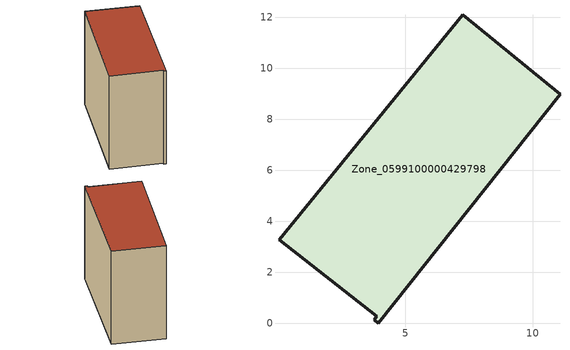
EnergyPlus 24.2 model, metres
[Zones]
Zone_0599100000429798
 floor ground (C_G): 3.77,0.14 3.88,0.27 0.04,3.28 7.25,12.1 11.07,8.98 3.95,0 z0
 wall outside (C_F): 3.95,0 11.07,8.98 7.25,12.1 0.04,3.28 3.88,0.27 3.77,0.14 3.95,0 z0:9.51
 roof outside (C_R): 3.88,0.27 3.77,0.14 3.95,0 11.07,8.98 7.25,12.1 0.04,3.28 z9.51
[BUILDING]
Pand.0599100000429798: North Axis=0; Terrain=City; Loads Convergence Tolerance Value=0.04; Temperature Convergence Tolerance Value=0.4; Solar Distribution=FullExterior; Maximum Number of Warmup Days=25; Minimum Number of Warmup Days=1
[Site:Location]
Rotterdam.The.Hague.AP_ZH_NLD Design_Conditions: Latitude=51.96; Longitude=4.45; Time Zone=1; Elevation=-4.5
[SITE:GROUNDTEMPERATURE:BUILDINGSURFACE]
18, 18, 18, 18, 18, 18, 18, 18, 18, 18, 18, 18
[MATERIAL] Thermal Absorptance=0.9; Solar Absorptance=0.7; Visible Absorptance=0.7
Name | Roughness | Thickness | Conductivity | Density | Specific Heat
G.TI.2006-2014 | MediumSmooth | 0.15 | 0.06 | 540 | 1210
F.TI.2006-2014 | Rough | 0.3 | 0.12 | 1920 | 840
R.TI.2006-2014 | MediumRough | 0.2 | 0.08 | 1500 | 1000
[CONSTRUCTION]
C_G: G.TI.2006-2014
C_F: F.TI.2006-2014
C_R: R.TI.2006-2014
[ZONE]
Zone_0599100000429798: Type=1; Multiplier=1; Ceiling Height=Autocalculate; Volume=Autocalculate; Floor Area=autocalculate; Part of Total Floor Area=Yes
[ZONEINFILTRATION:DESIGNFLOWRATE]
Infil_Zone_0599100000429798: Zone or ZoneList or Space or SpaceList=Zone_0599100000429798; Schedule=AlwaysOn; Design Flow Rate Calculation Method=Flow/Area; Flow Rate per Floor Area=0.0015; Constant Term Coefficient=1; Temperature Term Coefficient=0; Velocity Term Coefficient=0; Velocity Squared Term Coefficient=0
[HVACTEMPLATE:ZONE:IDEALLOADSAIRSYSTEM]
Zone_0599100000429798: Maximum Heating Supply Air Temperature=50; Minimum Cooling Supply Air Temperature=13; Maximum Heating Supply Air Humidity Ratio=0.0156; Minimum Cooling Supply Air Humidity Ratio=0.0077; Heating Limit=NoLimit; Cooling Limit=NoLimit; Dehumidification Control Type=ConstantSensibleHeatRatio; Cooling Sensible Heat Ratio=0.7; Dehumidification Setpoint=60; Humidification Control Type=None; Humidification Setpoint=30; Outdoor Air Method=None; Outdoor Air Flow Rate per Person=0.00944; Outdoor Air Flow Rate per Zone Floor Area=0; Outdoor Air Flow Rate per Zone=0; Demand Controlled Ventilation Type=None; Outdoor Air Economizer Type=NoEconomizer; Heat Recovery Type=None; Sensible Heat Recovery Effectiveness=0.7; Latent Heat Recovery Effectiveness=0.65
[ZONECONTROL:THERMOSTAT]
ThermostatControl_Zone_0599100000429798: Zone or ZoneList=Zone_0599100000429798; Control Type Schedule=DualSetpointControlType; Control 1=Thermostat_Zone_0599100000429798; Temperature Difference Between Cutout And Setpoint=0
[THERMOSTATSETPOINT:DUALSETPOINT]
Thermostat_Zone_0599100000429798: Heating Setpoint Temperature Schedule=HeatingSetpoint_Zone_0599100000429798; Cooling Setpoint Temperature Schedule=CoolingSetpoint_Zone_0599100000429798
[SCHEDULE:COMPACT]
HeatingSetpoint_Zone_0599100000429798: Through: 12/31, For: AllDays, Until: 24:00, 21
CoolingSetpoint_Zone_0599100000429798: Through: 12/31, For: AllDays, Until: 24:00, 24
DualSetpointControlType: Through: 12/31, For: AllDays, Until: 24:00, 4
AlwaysOn: Through: 12/31, For: AllDays, Until: 24:00, 1
